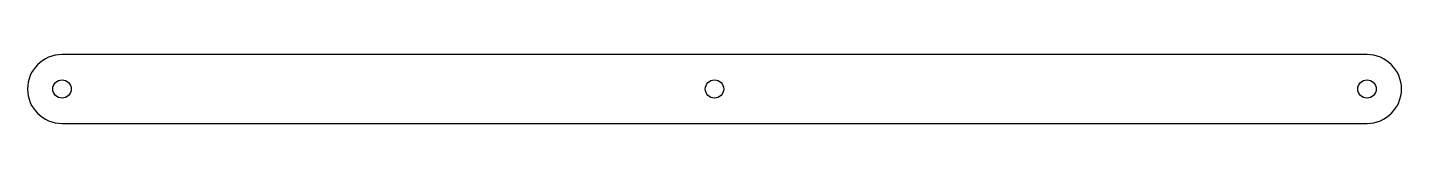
# Model space of a CAD drawing. Header units: millimetres. Extents: x -304 to -5, y -76 to -61.
import ezdxf

# ---------------------------------------------------------------- set-up
doc = ezdxf.new("R2010")
doc.units = ezdxf.units.MM
doc.layers.get('0').update_dxf_attribs({"linetype": 'CONTINUOUS'})

msp = doc.modelspace()

# ---------------------------------------------------------------- linework, layer by layer
for p, q in [((-13, -60.7), (-296.56, -60.7)), ((-296.56, -75.7), (-13, -75.7))]:
    msp.add_line(p, q)
for centre in [(-296.56, -68.2), (-154.78, -68.2), (-13, -68.2)]:
    msp.add_circle(centre, 2)
for centre, start, end in [((-296.56, -68.2), 90, 270), ((-13, -68.2), -90, 90)]:
    msp.add_arc(centre, 7.5, start, end)

doc.saveas('drawing.dxf')
